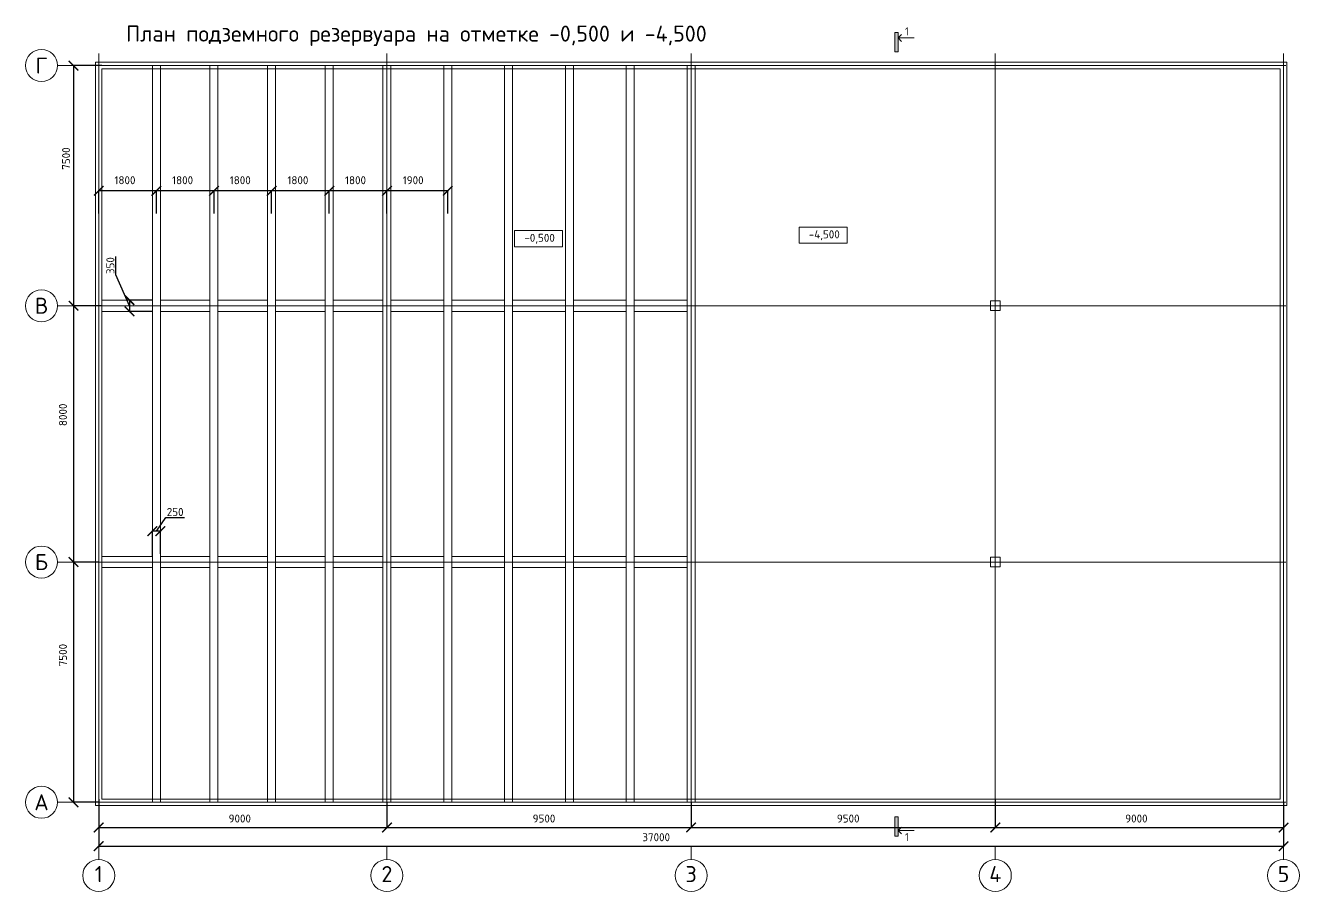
# Model space of a CAD drawing. Header units: millimetres. Extents: x -1960873 to -640355, y 7839719 to 16131025.
# Drawn here: x -817777 to -777990, y 7899383 to 7926419 of the extents above; entities that cross this region are included whole.
import ezdxf

# ---------------------------------------------------------------- set-up
doc = ezdxf.new("R2010")
doc.units = ezdxf.units.MM
doc.linetypes.add('DASHDOT_axis', pattern=[24, 20, -1.5, 1, -1.5])
doc.layers.get('0').update_dxf_attribs({"lineweight": 15})
doc.layers.add('КМ-Размеры', color=2, linetype='Continuous')
doc.styles.add('GOST-2.304_Type-B', font='')
doc.styles.add('ISOCPEUR', font='isocpeur.ttf')
doc.styles.get('GOST-2.304_Type-B').set_extended_font_data('ГОСТ тип А')
doc.dimstyles.new('SPDS', dxfattribs={"dimscale": 100, "dimtxt": 2.5, "dimasz": 2, "dimexe": 1.25, "dimexo": 0.625, "dimtad": 1, "dimdec": 0, "dimrnd": 0.001, "dimtxsty": 'GOST-2.304_Type-B', "dimblk": 'ARCHTICK', "dimcen": 2.5, "dimdle": 2, "dimadec": 0, "dimazin": 2, "dimtfac": 0.75, "dimtdec": 0, "dimtmove": 1, "dimatfit": 3, "dimfxl": 1.25, "dimtolj": 1, "dimarcsym": 0})

# ---------------------------------------------------------------- blocks, each defined once
blk = doc.blocks.new('_ArchTick')
at = {"color": 0, "linetype": 'ByBlock', "const_width": 0.15}
blk.add_lwpolyline([(-0.5, -0.5), (0.5, 0.5)], dxfattribs=at)
blk = doc.blocks.new('*D194')
at = {"layer": 'Defpoints', "color": 0, "ltscale": 10, "transparency": 16777216}
for p in [(-815490, 7902168), (-778490, 7902168), (-778490, 7900798)]:
    blk.add_point(p, dxfattribs=at)
at = {"layer": 'КМ-Размеры', "color": 0, "lineweight": -2, "ltscale": 10, "transparency": 16777216}
for p, q in [((-815490, 7902162), (-815490, 7900785)), ((-778490, 7902162), (-778490, 7900785))]:
    blk.add_line(p, q, dxfattribs=at)
at = {"layer": 'КМ-Размеры', "color": 0, "linetype": 'ByBlock', "ltscale": 10, "transparency": 16777216}
blk.add_line((-815510, 7900798), (-778470, 7900798), dxfattribs=at)
at = {"layer": 'КМ-Размеры', "color": 0, "ltscale": 10, "transparency": 16777216, "xscale": 300, "yscale": 300, "zscale": 300, "rotation": 180}
blk.add_blockref('_ArchTick', (-815490, 7900798), dxfattribs=at)
at = {"layer": 'КМ-Размеры', "color": 0, "ltscale": 10, "transparency": 16777216, "xscale": 300, "yscale": 300, "zscale": 300}
blk.add_blockref('_ArchTick', (-778490, 7900798), dxfattribs=at)
at = {"layer": 'КМ-Размеры', "color": 0, "lineweight": 15, "ltscale": 10, "transparency": 16777216, "insert": (-798081, 7901077), "char_height": 250, "attachment_point": 5, "style": 'ISOCPEUR'}
blk.add_mtext('\\A1;37000', dxfattribs=at)
blk = doc.blocks.new('*D198')
at = {"layer": 'Defpoints', "color": 0, "ltscale": 10, "transparency": 16777216}
for p in [(-815490, 7902268), (-806490, 7902168), (-806490, 7901381)]:
    blk.add_point(p, dxfattribs=at)
at = {"layer": 'КМ-Размеры', "color": 0, "lineweight": -2, "ltscale": 10, "transparency": 16777216}
for p, q in [((-815490, 7902262), (-815490, 7901369)), ((-806490, 7902162), (-806490, 7901369))]:
    blk.add_line(p, q, dxfattribs=at)
at = {"layer": 'КМ-Размеры', "color": 0, "linetype": 'ByBlock', "ltscale": 10, "transparency": 16777216}
blk.add_line((-815510, 7901381), (-806470, 7901381), dxfattribs=at)
at = {"layer": 'КМ-Размеры', "color": 0, "ltscale": 10, "transparency": 16777216, "xscale": 300, "yscale": 300, "zscale": 300, "rotation": 180}
blk.add_blockref('_ArchTick', (-815490, 7901381), dxfattribs=at)
at = {"layer": 'КМ-Размеры', "color": 0, "ltscale": 10, "transparency": 16777216, "xscale": 300, "yscale": 300, "zscale": 300}
blk.add_blockref('_ArchTick', (-806490, 7901381), dxfattribs=at)
at = {"layer": 'КМ-Размеры', "color": 0, "lineweight": 15, "ltscale": 10, "transparency": 16777216, "insert": (-811085, 7901661), "char_height": 250, "attachment_point": 5, "style": 'ISOCPEUR'}
blk.add_mtext('\\A1;9000', dxfattribs=at)
blk = doc.blocks.new('*D199')
at = {"layer": 'Defpoints', "color": 0, "ltscale": 10, "transparency": 16777216}
for p in [(-787490, 7902268), (-778490, 7902168), (-778490, 7901381)]:
    blk.add_point(p, dxfattribs=at)
at = {"layer": 'КМ-Размеры', "color": 0, "lineweight": -2, "ltscale": 10, "transparency": 16777216}
for p, q in [((-787490, 7902262), (-787490, 7901369)), ((-778490, 7902162), (-778490, 7901369))]:
    blk.add_line(p, q, dxfattribs=at)
at = {"layer": 'КМ-Размеры', "color": 0, "linetype": 'ByBlock', "ltscale": 10, "transparency": 16777216}
blk.add_line((-787510, 7901381), (-778470, 7901381), dxfattribs=at)
at = {"layer": 'КМ-Размеры', "color": 0, "ltscale": 10, "transparency": 16777216, "xscale": 300, "yscale": 300, "zscale": 300, "rotation": 180}
blk.add_blockref('_ArchTick', (-787490, 7901381), dxfattribs=at)
at = {"layer": 'КМ-Размеры', "color": 0, "ltscale": 10, "transparency": 16777216, "xscale": 300, "yscale": 300, "zscale": 300}
blk.add_blockref('_ArchTick', (-778490, 7901381), dxfattribs=at)
at = {"layer": 'КМ-Размеры', "color": 0, "lineweight": 15, "ltscale": 10, "transparency": 16777216, "insert": (-783085, 7901661), "char_height": 250, "attachment_point": 5, "style": 'ISOCPEUR'}
blk.add_mtext('\\A1;9000', dxfattribs=at)
blk = doc.blocks.new('*D200')
at = {"layer": 'Defpoints', "color": 0, "ltscale": 10, "transparency": 16777216}
for p in [(-796990, 7902168), (-787490, 7902168), (-787490, 7901381)]:
    blk.add_point(p, dxfattribs=at)
at = {"layer": 'КМ-Размеры', "color": 0, "lineweight": -2, "ltscale": 10, "transparency": 16777216}
for p, q in [((-796990, 7902162), (-796990, 7901369)), ((-787490, 7902162), (-787490, 7901369))]:
    blk.add_line(p, q, dxfattribs=at)
at = {"layer": 'КМ-Размеры', "color": 0, "linetype": 'ByBlock', "ltscale": 10, "transparency": 16777216}
blk.add_line((-797010, 7901381), (-787470, 7901381), dxfattribs=at)
at = {"layer": 'КМ-Размеры', "color": 0, "ltscale": 10, "transparency": 16777216, "xscale": 300, "yscale": 300, "zscale": 300, "rotation": 180}
blk.add_blockref('_ArchTick', (-796990, 7901381), dxfattribs=at)
at = {"layer": 'КМ-Размеры', "color": 0, "ltscale": 10, "transparency": 16777216, "xscale": 300, "yscale": 300, "zscale": 300}
blk.add_blockref('_ArchTick', (-787490, 7901381), dxfattribs=at)
at = {"layer": 'КМ-Размеры', "color": 0, "lineweight": 15, "ltscale": 10, "transparency": 16777216, "insert": (-792085, 7901661), "char_height": 250, "attachment_point": 5, "style": 'ISOCPEUR'}
blk.add_mtext('\\A1;9500', dxfattribs=at)
blk = doc.blocks.new('*D201')
at = {"layer": 'Defpoints', "color": 0, "ltscale": 10, "transparency": 16777216}
for p in [(-806490, 7902168), (-796990, 7902168), (-796990, 7901381)]:
    blk.add_point(p, dxfattribs=at)
at = {"layer": 'КМ-Размеры', "color": 0, "lineweight": -2, "ltscale": 10, "transparency": 16777216}
for p, q in [((-806490, 7902162), (-806490, 7901369)), ((-796990, 7902162), (-796990, 7901369))]:
    blk.add_line(p, q, dxfattribs=at)
at = {"layer": 'КМ-Размеры', "color": 0, "linetype": 'ByBlock', "ltscale": 10, "transparency": 16777216}
blk.add_line((-806510, 7901381), (-796970, 7901381), dxfattribs=at)
at = {"layer": 'КМ-Размеры', "color": 0, "ltscale": 10, "transparency": 16777216, "xscale": 300, "yscale": 300, "zscale": 300, "rotation": 180}
blk.add_blockref('_ArchTick', (-806490, 7901381), dxfattribs=at)
at = {"layer": 'КМ-Размеры', "color": 0, "ltscale": 10, "transparency": 16777216, "xscale": 300, "yscale": 300, "zscale": 300}
blk.add_blockref('_ArchTick', (-796990, 7901381), dxfattribs=at)
at = {"layer": 'КМ-Размеры', "color": 0, "lineweight": 15, "ltscale": 10, "transparency": 16777216, "insert": (-801585, 7901661), "char_height": 250, "attachment_point": 5, "style": 'ISOCPEUR'}
blk.add_mtext('\\A1;9500', dxfattribs=at)
blk = doc.blocks.new('*D207')
at = {"layer": 'Defpoints', "color": 0, "ltscale": 10, "transparency": 16777216}
for p in [(-815490, 7909668), (-816277, 7902168), (-815490, 7902168)]:
    blk.add_point(p, dxfattribs=at)
at = {"layer": 'КМ-Размеры', "color": 0, "lineweight": -2, "ltscale": 10, "transparency": 16777216}
for p, q in [((-815497, 7909668), (-816290, 7909668)), ((-815497, 7902168), (-816290, 7902168))]:
    blk.add_line(p, q, dxfattribs=at)
at = {"layer": 'КМ-Размеры', "color": 0, "linetype": 'ByBlock', "ltscale": 10, "transparency": 16777216}
blk.add_line((-816277, 7909688), (-816277, 7902148), dxfattribs=at)
at = {"layer": 'КМ-Размеры', "color": 0, "ltscale": 10, "transparency": 16777216, "xscale": 300, "yscale": 300, "zscale": 300}
for p, rotation in [((-816277, 7909668), 90), ((-816277, 7902168), 270)]:
    blk.add_blockref('_ArchTick', p, dxfattribs=dict(at, rotation=rotation))
at = {"layer": 'КМ-Размеры', "color": 0, "lineweight": 15, "ltscale": 10, "transparency": 16777216, "insert": (-816609, 7906764), "char_height": 250, "attachment_point": 5, "rotation": 90, "style": 'ISOCPEUR'}
blk.add_mtext('\\A1;7500', dxfattribs=at)
blk = doc.blocks.new('*D208')
at = {"layer": 'Defpoints', "color": 0, "ltscale": 10, "transparency": 16777216}
for p in [(-815490, 7917668), (-816277, 7909668), (-815490, 7909668)]:
    blk.add_point(p, dxfattribs=at)
at = {"layer": 'КМ-Размеры', "color": 0, "lineweight": -2, "ltscale": 10, "transparency": 16777216}
for p, q in [((-815497, 7917668), (-816290, 7917668)), ((-815497, 7909668), (-816290, 7909668))]:
    blk.add_line(p, q, dxfattribs=at)
at = {"layer": 'КМ-Размеры', "color": 0, "linetype": 'ByBlock', "ltscale": 10, "transparency": 16777216}
blk.add_line((-816277, 7917688), (-816277, 7909648), dxfattribs=at)
at = {"layer": 'КМ-Размеры', "color": 0, "ltscale": 10, "transparency": 16777216, "xscale": 300, "yscale": 300, "zscale": 300}
for p, rotation in [((-816277, 7917668), 90), ((-816277, 7909668), 270)]:
    blk.add_blockref('_ArchTick', p, dxfattribs=dict(at, rotation=rotation))
at = {"layer": 'КМ-Размеры', "color": 0, "lineweight": 15, "ltscale": 10, "transparency": 16777216, "insert": (-816609, 7914264), "char_height": 250, "attachment_point": 5, "rotation": 90, "style": 'ISOCPEUR'}
blk.add_mtext('\\A1;8000', dxfattribs=at)
blk = doc.blocks.new('*D209')
at = {"layer": 'Defpoints', "color": 0, "ltscale": 10, "transparency": 16777216}
for p in [(-815390, 7925168), (-816277, 7917668), (-815390, 7917668)]:
    blk.add_point(p, dxfattribs=at)
at = {"layer": 'КМ-Размеры', "color": 0, "lineweight": -2, "ltscale": 10, "transparency": 16777216}
for p, q in [((-815397, 7925168), (-816290, 7925168)), ((-815397, 7917668), (-816290, 7917668))]:
    blk.add_line(p, q, dxfattribs=at)
at = {"layer": 'КМ-Размеры', "color": 0, "linetype": 'ByBlock', "ltscale": 10, "transparency": 16777216}
blk.add_line((-816277, 7925188), (-816277, 7917648), dxfattribs=at)
at = {"layer": 'КМ-Размеры', "color": 0, "ltscale": 10, "transparency": 16777216, "xscale": 300, "yscale": 300, "zscale": 300}
for p, rotation in [((-816277, 7925168), 90), ((-816277, 7917668), 270)]:
    blk.add_blockref('_ArchTick', p, dxfattribs=dict(at, rotation=rotation))
at = {"layer": 'КМ-Размеры', "color": 0, "lineweight": 15, "ltscale": 10, "transparency": 16777216, "insert": (-816509, 7922264), "char_height": 250, "attachment_point": 5, "rotation": 90, "style": 'ISOCPEUR'}
blk.add_mtext('\\A1;7500', dxfattribs=at)
blk = doc.blocks.new('*D195')
at = {"layer": 'Defpoints', "color": 0, "ltscale": 10, "transparency": 16777216}
for p in [(-813815, 7917843), (-814528, 7917493), (-813815, 7917493)]:
    blk.add_point(p, dxfattribs=at)
at = {"layer": 'КМ-Размеры', "color": 0, "linetype": 'ByBlock', "ltscale": 10, "transparency": 16777216}
for p, q in [((-814951, 7918634), (-814951, 7919209)), ((-814528, 7917668), (-814951, 7918634)), ((-814528, 7917863), (-814528, 7917473))]:
    blk.add_line(p, q, dxfattribs=at)
at = {"layer": 'КМ-Размеры', "color": 0, "lineweight": -2, "ltscale": 10, "transparency": 16777216}
for p, q in [((-813822, 7917843), (-814541, 7917843)), ((-813822, 7917493), (-814541, 7917493))]:
    blk.add_line(p, q, dxfattribs=at)
at = {"layer": 'КМ-Размеры', "color": 0, "ltscale": 10, "transparency": 16777216, "xscale": 300, "yscale": 300, "zscale": 300}
for p, rotation in [((-814528, 7917843), 90), ((-814528, 7917493), 270)]:
    blk.add_blockref('_ArchTick', p, dxfattribs=dict(at, rotation=rotation))
at = {"layer": 'КМ-Размеры', "color": 0, "lineweight": 15, "ltscale": 10, "transparency": 16777216, "insert": (-815126, 7918922), "char_height": 250, "attachment_point": 5, "rotation": 90, "style": 'ISOCPEUR'}
blk.add_mtext('\\A1;350', dxfattribs=at)
blk = doc.blocks.new('*D196')
at = {"layer": 'Defpoints', "color": 0, "ltscale": 10, "transparency": 16777216}
for p in [(-813815, 7910632), (-813815, 7909843), (-813565, 7909919)]:
    blk.add_point(p, dxfattribs=at)
at = {"layer": 'КМ-Размеры', "color": 0, "linetype": 'ByBlock', "ltscale": 10, "transparency": 16777216}
for p, q in [((-813690, 7910632), (-813390, 7911055)), ((-813390, 7911055), (-812815, 7911055)), ((-813545, 7910632), (-813835, 7910632))]:
    blk.add_line(p, q, dxfattribs=at)
at = {"layer": 'КМ-Размеры', "color": 0, "lineweight": -2, "ltscale": 10, "transparency": 16777216}
for p, q in [((-813815, 7909850), (-813815, 7910644)), ((-813565, 7909925), (-813565, 7910644))]:
    blk.add_line(p, q, dxfattribs=at)
at = {"layer": 'КМ-Размеры', "color": 0, "ltscale": 10, "transparency": 16777216, "xscale": 300, "yscale": 300, "zscale": 300, "rotation": 180}
blk.add_blockref('_ArchTick', (-813815, 7910632), dxfattribs=at)
at = {"layer": 'КМ-Размеры', "color": 0, "ltscale": 10, "transparency": 16777216, "xscale": 300, "yscale": 300, "zscale": 300}
blk.add_blockref('_ArchTick', (-813565, 7910632), dxfattribs=at)
at = {"layer": 'КМ-Размеры', "color": 0, "lineweight": 15, "ltscale": 10, "transparency": 16777216, "insert": (-813103, 7911230), "char_height": 250, "attachment_point": 5, "style": 'ISOCPEUR'}
blk.add_mtext('\\A1;250', dxfattribs=at)
blk = doc.blocks.new('*D197')
at = {"layer": 'Defpoints', "color": 0, "ltscale": 10, "transparency": 16777216}
for p in [(-815490, 7921259), (-815490, 7920546), (-813690, 7920546)]:
    blk.add_point(p, dxfattribs=at)
at = {"layer": 'КМ-Размеры', "color": 0, "linetype": 'ByBlock', "ltscale": 10, "transparency": 16777216}
blk.add_line((-813670, 7921259), (-815510, 7921259), dxfattribs=at)
at = {"layer": 'КМ-Размеры', "color": 0, "lineweight": -2, "ltscale": 10, "transparency": 16777216}
for p, q in [((-815490, 7920552), (-815490, 7921271)), ((-813690, 7920552), (-813690, 7921271))]:
    blk.add_line(p, q, dxfattribs=at)
at = {"layer": 'КМ-Размеры', "color": 0, "ltscale": 10, "transparency": 16777216, "xscale": 300, "yscale": 300, "zscale": 300, "rotation": 180}
blk.add_blockref('_ArchTick', (-815490, 7921259), dxfattribs=at)
at = {"layer": 'КМ-Размеры', "color": 0, "ltscale": 10, "transparency": 16777216, "xscale": 300, "yscale": 300, "zscale": 300}
blk.add_blockref('_ArchTick', (-813690, 7921259), dxfattribs=at)
at = {"layer": 'КМ-Размеры', "color": 0, "lineweight": 15, "ltscale": 10, "transparency": 16777216, "insert": (-814671, 7921588), "char_height": 250, "attachment_point": 5, "style": 'ISOCPEUR'}
blk.add_mtext('\\A1;1800', dxfattribs=at)
blk = doc.blocks.new('*D202')
at = {"layer": 'Defpoints', "color": 0, "ltscale": 10, "transparency": 16777216}
for p in [(-813690, 7921259), (-813690, 7920546), (-811890, 7920546)]:
    blk.add_point(p, dxfattribs=at)
at = {"layer": 'КМ-Размеры', "color": 0, "linetype": 'ByBlock', "ltscale": 10, "transparency": 16777216}
blk.add_line((-811870, 7921259), (-813710, 7921259), dxfattribs=at)
at = {"layer": 'КМ-Размеры', "color": 0, "lineweight": -2, "ltscale": 10, "transparency": 16777216}
for p, q in [((-813690, 7920552), (-813690, 7921271)), ((-811890, 7920552), (-811890, 7921271))]:
    blk.add_line(p, q, dxfattribs=at)
at = {"layer": 'КМ-Размеры', "color": 0, "ltscale": 10, "transparency": 16777216, "xscale": 300, "yscale": 300, "zscale": 300, "rotation": 180}
blk.add_blockref('_ArchTick', (-813690, 7921259), dxfattribs=at)
at = {"layer": 'КМ-Размеры', "color": 0, "ltscale": 10, "transparency": 16777216, "xscale": 300, "yscale": 300, "zscale": 300}
blk.add_blockref('_ArchTick', (-811890, 7921259), dxfattribs=at)
at = {"layer": 'КМ-Размеры', "color": 0, "lineweight": 15, "ltscale": 10, "transparency": 16777216, "insert": (-812871, 7921588), "char_height": 250, "attachment_point": 5, "style": 'ISOCPEUR'}
blk.add_mtext('\\A1;1800', dxfattribs=at)
blk = doc.blocks.new('*D203')
at = {"layer": 'Defpoints', "color": 0, "ltscale": 10, "transparency": 16777216}
for p in [(-811890, 7921259), (-811890, 7920546), (-810090, 7920546)]:
    blk.add_point(p, dxfattribs=at)
at = {"layer": 'КМ-Размеры', "color": 0, "linetype": 'ByBlock', "ltscale": 10, "transparency": 16777216}
blk.add_line((-810070, 7921259), (-811910, 7921259), dxfattribs=at)
at = {"layer": 'КМ-Размеры', "color": 0, "lineweight": -2, "ltscale": 10, "transparency": 16777216}
for p, q in [((-811890, 7920552), (-811890, 7921271)), ((-810090, 7920552), (-810090, 7921271))]:
    blk.add_line(p, q, dxfattribs=at)
at = {"layer": 'КМ-Размеры', "color": 0, "ltscale": 10, "transparency": 16777216, "xscale": 300, "yscale": 300, "zscale": 300, "rotation": 180}
blk.add_blockref('_ArchTick', (-811890, 7921259), dxfattribs=at)
at = {"layer": 'КМ-Размеры', "color": 0, "ltscale": 10, "transparency": 16777216, "xscale": 300, "yscale": 300, "zscale": 300}
blk.add_blockref('_ArchTick', (-810090, 7921259), dxfattribs=at)
at = {"layer": 'КМ-Размеры', "color": 0, "lineweight": 15, "ltscale": 10, "transparency": 16777216, "insert": (-811071, 7921588), "char_height": 250, "attachment_point": 5, "style": 'ISOCPEUR'}
blk.add_mtext('\\A1;1800', dxfattribs=at)
blk = doc.blocks.new('*D204')
at = {"layer": 'Defpoints', "color": 0, "ltscale": 10, "transparency": 16777216}
for p in [(-810090, 7921259), (-810090, 7920546), (-808290, 7920546)]:
    blk.add_point(p, dxfattribs=at)
at = {"layer": 'КМ-Размеры', "color": 0, "linetype": 'ByBlock', "ltscale": 10, "transparency": 16777216}
blk.add_line((-808270, 7921259), (-810110, 7921259), dxfattribs=at)
at = {"layer": 'КМ-Размеры', "color": 0, "lineweight": -2, "ltscale": 10, "transparency": 16777216}
for p, q in [((-810090, 7920552), (-810090, 7921271)), ((-808290, 7920552), (-808290, 7921271))]:
    blk.add_line(p, q, dxfattribs=at)
at = {"layer": 'КМ-Размеры', "color": 0, "ltscale": 10, "transparency": 16777216, "xscale": 300, "yscale": 300, "zscale": 300, "rotation": 180}
blk.add_blockref('_ArchTick', (-810090, 7921259), dxfattribs=at)
at = {"layer": 'КМ-Размеры', "color": 0, "ltscale": 10, "transparency": 16777216, "xscale": 300, "yscale": 300, "zscale": 300}
blk.add_blockref('_ArchTick', (-808290, 7921259), dxfattribs=at)
at = {"layer": 'КМ-Размеры', "color": 0, "lineweight": 15, "ltscale": 10, "transparency": 16777216, "insert": (-809271, 7921588), "char_height": 250, "attachment_point": 5, "style": 'ISOCPEUR'}
blk.add_mtext('\\A1;1800', dxfattribs=at)
blk = doc.blocks.new('*D205')
at = {"layer": 'Defpoints', "color": 0, "ltscale": 10, "transparency": 16777216}
for p in [(-808290, 7921259), (-808290, 7920546), (-806490, 7920546)]:
    blk.add_point(p, dxfattribs=at)
at = {"layer": 'КМ-Размеры', "color": 0, "linetype": 'ByBlock', "ltscale": 10, "transparency": 16777216}
blk.add_line((-806470, 7921259), (-808310, 7921259), dxfattribs=at)
at = {"layer": 'КМ-Размеры', "color": 0, "lineweight": -2, "ltscale": 10, "transparency": 16777216}
for p, q in [((-808290, 7920552), (-808290, 7921271)), ((-806490, 7920552), (-806490, 7921271))]:
    blk.add_line(p, q, dxfattribs=at)
at = {"layer": 'КМ-Размеры', "color": 0, "ltscale": 10, "transparency": 16777216, "xscale": 300, "yscale": 300, "zscale": 300, "rotation": 180}
blk.add_blockref('_ArchTick', (-808290, 7921259), dxfattribs=at)
at = {"layer": 'КМ-Размеры', "color": 0, "ltscale": 10, "transparency": 16777216, "xscale": 300, "yscale": 300, "zscale": 300}
blk.add_blockref('_ArchTick', (-806490, 7921259), dxfattribs=at)
at = {"layer": 'КМ-Размеры', "color": 0, "lineweight": 15, "ltscale": 10, "transparency": 16777216, "insert": (-807471, 7921588), "char_height": 250, "attachment_point": 5, "style": 'ISOCPEUR'}
blk.add_mtext('\\A1;1800', dxfattribs=at)
blk = doc.blocks.new('*D206')
at = {"layer": 'Defpoints', "color": 0, "ltscale": 10, "transparency": 16777216}
for p in [(-806490, 7921259), (-806490, 7920546), (-804590, 7920546)]:
    blk.add_point(p, dxfattribs=at)
at = {"layer": 'КМ-Размеры', "color": 0, "linetype": 'ByBlock', "ltscale": 10, "transparency": 16777216}
blk.add_line((-804570, 7921259), (-806510, 7921259), dxfattribs=at)
at = {"layer": 'КМ-Размеры', "color": 0, "lineweight": -2, "ltscale": 10, "transparency": 16777216}
for p, q in [((-806490, 7920552), (-806490, 7921271)), ((-804590, 7920552), (-804590, 7921271))]:
    blk.add_line(p, q, dxfattribs=at)
at = {"layer": 'КМ-Размеры', "color": 0, "ltscale": 10, "transparency": 16777216, "xscale": 300, "yscale": 300, "zscale": 300, "rotation": 180}
blk.add_blockref('_ArchTick', (-806490, 7921259), dxfattribs=at)
at = {"layer": 'КМ-Размеры', "color": 0, "ltscale": 10, "transparency": 16777216, "xscale": 300, "yscale": 300, "zscale": 300}
blk.add_blockref('_ArchTick', (-804590, 7921259), dxfattribs=at)
at = {"layer": 'КМ-Размеры', "color": 0, "lineweight": 15, "ltscale": 10, "transparency": 16777216, "insert": (-805671, 7921588), "char_height": 250, "attachment_point": 5, "style": 'ISOCPEUR'}
blk.add_mtext('\\A1;1900', dxfattribs=at)

msp = doc.modelspace()

# ---------------------------------------------------------------- hatches: boundary and pattern name
at = {"transparency": 33554687}
h = msp.add_hatch(color=256, dxfattribs=at)
h.dxf.hatch_style = 1
h.paths.add_polyline_path([(-790526.5, 7926199.5), (-790626.5, 7926199.5), (-790626.5, 7925599.5), (-790526.5, 7925599.5)])
h = msp.add_hatch(color=256, dxfattribs=at)
h.dxf.hatch_style = 1
h.paths.add_polyline_path([(-790526.5, 7901714.7), (-790626.5, 7901714.7), (-790626.5, 7901114.7), (-790526.5, 7901114.7)])

# ---------------------------------------------------------------- linework, layer by layer
for p, q in [((-790626.5, 7925599.5), (-790626.5, 7926199.5)), ((-790626.5, 7926199.5), (-790526.5, 7926199.5)), ((-790526.5, 7926199.5), (-790526.5, 7925599.5)), ((-790526.5, 7926028.8), (-790420.4, 7926134.9)), ((-790526.5, 7926028.8), (-790026.5, 7926028.8)), ((-790526.5, 7926028.8), (-790420.4, 7925922.8)), ((-815590.3, 7902068.5), (-815590.3, 7925268.5)), ((-815590.3, 7925268.5), (-778390.3, 7925268.5)), ((-790526.5, 7925599.5), (-790626.5, 7925599.5)), ((-778390.3, 7925268.5), (-778390.3, 7902068.5)), ((-816277.5, 7925168.5), (-816777.5, 7925168.5)), ((-815390.3, 7902268.5), (-815390.3, 7925068.5)), ((-815390.3, 7925068.5), (-778590.3, 7925068.5)), ((-813815.3, 7925168.5), (-813815.3, 7902168.5)), ((-813565.3, 7925168.5), (-813565.3, 7902168.5)), ((-812015.3, 7925168.5), (-812015.3, 7902168.5)), ((-811765.3, 7925168.5), (-811765.3, 7902168.5)), ((-810215.3, 7925168.5), (-810215.3, 7902168.5)), ((-809965.3, 7925168.5), (-809965.3, 7902168.5)), ((-808415.3, 7925168.5), (-808415.3, 7902168.5)), ((-808165.3, 7925168.5), (-808165.3, 7902168.5)), ((-806615.3, 7925168.5), (-806615.3, 7902168.5)), ((-806365.3, 7925168.5), (-806365.3, 7902168.5)), ((-804715.3, 7925168.5), (-804715.3, 7902168.5)), ((-804465.3, 7925168.5), (-804465.3, 7902168.5)), ((-802815.3, 7925168.5), (-802815.3, 7902168.5)), ((-802565.3, 7925168.5), (-802565.3, 7902168.5)), ((-800915.3, 7925168.5), (-800915.3, 7902168.5)), ((-800665.3, 7925168.5), (-800665.3, 7902168.5)), ((-799015.3, 7925168.5), (-799015.3, 7902168.5)), ((-798765.3, 7925168.5), (-798765.3, 7902168.5)), ((-797115.3, 7925168.5), (-797115.3, 7902168.5)), ((-796865.3, 7925168.5), (-796865.3, 7902168.5)), ((-778590.3, 7925068.5), (-778590.3, 7902268.5)), ((-793614.3, 7919622.5), (-793614.3, 7920122.5)), ((-793614.3, 7920122.5), (-792114.3, 7920122.5)), ((-792114.3, 7920122.5), (-792114.3, 7919622.5)), ((-802504.4, 7919513.7), (-802504.4, 7920013.7)), ((-802504.4, 7920013.7), (-801004.4, 7920013.7)), ((-801004.4, 7920013.7), (-801004.4, 7919513.7)), ((-801004.4, 7919513.7), (-802504.4, 7919513.7)), ((-792114.3, 7919622.5), (-793614.3, 7919622.5)), ((-816277.5, 7917668.5), (-816777.5, 7917668.5)), ((-815390.3, 7917843.5), (-813815.3, 7917843.5)), ((-813565.3, 7917843.5), (-812015.3, 7917843.5)), ((-811765.3, 7917843.5), (-810215.3, 7917843.5)), ((-809965.3, 7917843.5), (-808415.3, 7917843.5)), ((-808165.3, 7917843.5), (-806615.3, 7917843.5)), ((-806365.3, 7917843.5), (-804715.3, 7917843.5)), ((-804465.3, 7917843.5), (-802815.3, 7917843.5)), ((-802565.3, 7917843.5), (-800915.3, 7917843.5)), ((-800665.3, 7917843.5), (-799015.3, 7917843.5)), ((-798765.3, 7917843.5), (-797115.3, 7917843.5)), ((-815390.3, 7917493.5), (-813815.3, 7917493.5)), ((-813565.3, 7917493.5), (-812015.3, 7917493.5)), ((-811765.3, 7917493.5), (-810215.3, 7917493.5)), ((-809965.3, 7917493.5), (-808415.3, 7917493.5)), ((-808165.3, 7917493.5), (-806615.3, 7917493.5)), ((-806365.3, 7917493.5), (-804715.3, 7917493.5)), ((-804465.3, 7917493.5), (-802815.3, 7917493.5)), ((-802565.3, 7917493.5), (-800915.3, 7917493.5)), ((-800665.3, 7917493.5), (-799015.3, 7917493.5)), ((-798765.3, 7917493.5), (-797115.3, 7917493.5)), ((-815390.3, 7909843.5), (-813815.3, 7909843.5)), ((-813565.3, 7909843.5), (-812015.3, 7909843.5)), ((-811765.3, 7909843.5), (-810215.3, 7909843.5)), ((-809965.3, 7909843.5), (-808415.3, 7909843.5)), ((-808165.3, 7909843.5), (-806615.3, 7909843.5)), ((-806365.3, 7909843.5), (-804715.3, 7909843.5)), ((-804465.3, 7909843.5), (-802815.3, 7909843.5)), ((-802565.3, 7909843.5), (-800915.3, 7909843.5)), ((-800665.3, 7909843.5), (-799015.3, 7909843.5)), ((-798765.3, 7909843.5), (-797115.3, 7909843.5)), ((-816277.5, 7909668.5), (-816777.5, 7909668.5)), ((-815390.3, 7909493.5), (-813815.3, 7909493.5)), ((-813565.3, 7909493.5), (-812015.3, 7909493.5)), ((-811765.3, 7909493.5), (-810215.3, 7909493.5)), ((-809965.3, 7909493.5), (-808415.3, 7909493.5)), ((-808165.3, 7909493.5), (-806615.3, 7909493.5)), ((-806365.3, 7909493.5), (-804715.3, 7909493.5)), ((-804465.3, 7909493.5), (-802815.3, 7909493.5)), ((-802565.3, 7909493.5), (-800915.3, 7909493.5)), ((-800665.3, 7909493.5), (-799015.3, 7909493.5)), ((-798765.3, 7909493.5), (-797115.3, 7909493.5)), ((-816277.5, 7902168.5), (-816777.5, 7902168.5)), ((-815390.3, 7902268.5), (-778590.3, 7902268.5)), ((-815590.3, 7902068.5), (-778390.3, 7902068.5)), ((-790626.5, 7901714.7), (-790626.5, 7901114.7)), ((-790526.5, 7901714.7), (-790626.5, 7901714.7)), ((-790526.5, 7901114.7), (-790526.5, 7901714.7)), ((-790526.5, 7901285.4), (-790420.4, 7901391.4)), ((-790626.5, 7901114.7), (-790526.5, 7901114.7)), ((-790526.5, 7901285.4), (-790026.5, 7901285.4)), ((-790526.5, 7901285.4), (-790420.4, 7901179.3)), ((-815490.3, 7900382.9), (-815490.3, 7900797.9)), ((-806490.3, 7900382.9), (-806490.3, 7900797.9)), ((-796990.3, 7900382.9), (-796990.3, 7900797.9)), ((-787490.3, 7900382.9), (-787490.3, 7900797.9)), ((-778490.3, 7900382.9), (-778490.3, 7900797.9))]:
    msp.add_line(p, q, dxfattribs=at)
at = {"linetype": 'DASHDOT_axis', "transparency": 33554687}
for points in [[(-815490.3, 7925539.3), (-815490.3, 7902168.5)], [(-806490.3, 7925539.3), (-806490.3, 7902168.5)], [(-796990.3, 7925539.3), (-796990.3, 7902168.5)], [(-787490.3, 7925539.3), (-787490.3, 7902168.5)], [(-778490.3, 7925539.3), (-778490.3, 7902168.5)], [(-778415.3, 7925168.5), (-815490.3, 7925168.5)], [(-778415.3, 7917668.5), (-815490.3, 7917668.5)], [(-778415.3, 7909668.5), (-815490.3, 7909668.5)], [(-778415.3, 7902168.5), (-815490.3, 7902168.5)]]:
    msp.add_lwpolyline(points, dxfattribs=at)
at = {"transparency": 33554687}
for points in [[(-787640.3, 7917818.5), (-787340.3, 7917818.5), (-787340.3, 7917518.5), (-787640.3, 7917518.5)], [(-787640.3, 7909818.5), (-787340.3, 7909818.5), (-787340.3, 7909518.5), (-787640.3, 7909518.5)]]:
    msp.add_lwpolyline(points, close=True, dxfattribs=at)
for centre in [(-817277.5, 7925168.5), (-817277.5, 7917668.5), (-817277.5, 7909668.5), (-817277.5, 7902168.5), (-815490.3, 7899882.9), (-806490.3, 7899882.9), (-796990.3, 7899882.9), (-787490.3, 7899882.9), (-778490.3, 7899882.9)]:
    msp.add_circle(centre, 500, dxfattribs=at)

# ---------------------------------------------------------------- texts
at = {"transparency": 33554687, "attachment_point": 5, "style": 'ISOCPEUR'}
for s, insert, char_height in [('План подземного резервуара на отметке -0,500 и -4,500 ', (-805571.2, 7926097.3), 500), ('1', (-790251.1, 7926232.7), 250), ('Г', (-817277.5, 7925168.5), 500), ('-0,500', (-801722.3, 7919760.7), 250), ('-4,500', (-792832.2, 7919869.5), 250), ('В', (-817277.5, 7917668.5), 500), ('Б', (-817277.5, 7909668.5), 500), ('А', (-817277.5, 7902168.5), 500), ('1', (-790251.1, 7901081.5), 250), ('1', (-815490.3, 7899926.9), 500), ('2', (-806490.3, 7899926.9), 500), ('3', (-796990.3, 7899926.9), 500), ('4', (-787490.3, 7899926.9), 500), ('5', (-778490.3, 7899926.9), 500)]:
    msp.add_mtext(s, dxfattribs=dict(at, insert=insert, char_height=char_height))

# ---------------------------------------------------------------- dimensions: what is measured, and where the dimension line sits
at = {"layer": 'КМ-Размеры', "color": 7, "lineweight": 15, "ltscale": 10, "transparency": 33554687}
for base, p1, p2, angle, override, picture, middle in [((-816277.5, 7917668.5), (-815390.3, 7925168.5), (-815390.3, 7917668.5), 270, {"dimscale": 10, "dimtxt": 25, "dimasz": 30, "dimtxsty": 'ISOCPEUR', "dimblk1": 'ArchTick', "dimblk2": 'ArchTick', "dimsah": 1, "dimlwd": 65535}, '*D209', (-816377.7, 7922263.5)), ((-815490.3, 7921258.9), (-813690.3, 7920546), (-815490.3, 7920546), 180, {"dimscale": 10, "dimtxt": 25, "dimasz": 30, "dimgap": 5, "dimtxsty": 'ISOCPEUR', "dimblk1": 'ArchTick', "dimblk2": 'ArchTick', "dimsah": 1, "dimlwd": 65535}, '*D197', (-814670.6, 7921412.8)), ((-813690.3, 7921258.9), (-811890.3, 7920546), (-813690.3, 7920546), 180, {"dimscale": 10, "dimtxt": 25, "dimasz": 30, "dimgap": 5, "dimtxsty": 'ISOCPEUR', "dimblk1": 'ArchTick', "dimblk2": 'ArchTick', "dimsah": 1, "dimlwd": 65535}, '*D202', (-812870.6, 7921412.8)), ((-811890.3, 7921258.9), (-810090.3, 7920546), (-811890.3, 7920546), 180, {"dimscale": 10, "dimtxt": 25, "dimasz": 30, "dimgap": 5, "dimtxsty": 'ISOCPEUR', "dimblk1": 'ArchTick', "dimblk2": 'ArchTick', "dimsah": 1, "dimlwd": 65535}, '*D203', (-811070.6, 7921412.8)), ((-810090.3, 7921258.9), (-808290.3, 7920546), (-810090.3, 7920546), 180, {"dimscale": 10, "dimtxt": 25, "dimasz": 30, "dimgap": 5, "dimtxsty": 'ISOCPEUR', "dimblk1": 'ArchTick', "dimblk2": 'ArchTick', "dimsah": 1, "dimlwd": 65535}, '*D204', (-809270.6, 7921412.8)), ((-808290.3, 7921258.9), (-806490.3, 7920546), (-808290.3, 7920546), 180, {"dimscale": 10, "dimtxt": 25, "dimasz": 30, "dimgap": 5, "dimtxsty": 'ISOCPEUR', "dimblk1": 'ArchTick', "dimblk2": 'ArchTick', "dimsah": 1, "dimlwd": 65535}, '*D205', (-807470.6, 7921412.8)), ((-806490.3, 7921258.9), (-804590.3, 7920546), (-806490.3, 7920546), 180, {"dimscale": 10, "dimtxt": 25, "dimasz": 30, "dimgap": 5, "dimtxsty": 'ISOCPEUR', "dimblk1": 'ArchTick', "dimblk2": 'ArchTick', "dimsah": 1, "dimlwd": 65535}, '*D206', (-805670.6, 7921412.8)), ((-814528.2, 7917493.5), (-813815.3, 7917843.5), (-813815.3, 7917493.5), 270, {"dimscale": 10, "dimtxt": 25, "dimasz": 30, "dimgap": 5, "dimtxsty": 'ISOCPEUR', "dimblk1": 'ArchTick', "dimblk2": 'ArchTick', "dimsah": 1, "dimlwd": 65535}, '*D195', (-814951.2, 7918684.5)), ((-816277.5, 7909668.5), (-815490.3, 7917668.5), (-815490.3, 7909668.5), 270, {"dimscale": 10, "dimtxt": 25, "dimasz": 30, "dimtxsty": 'ISOCPEUR', "dimblk1": 'ArchTick', "dimblk2": 'ArchTick', "dimsah": 1, "dimlwd": 65535}, '*D208', (-816477.7, 7914263.5)), ((-813815.3, 7910631.8), (-813565.3, 7909918.9), (-813815.3, 7909843.5), 180, {"dimscale": 10, "dimtxt": 25, "dimasz": 30, "dimgap": 5, "dimtxsty": 'ISOCPEUR', "dimblk1": 'ArchTick', "dimblk2": 'ArchTick', "dimsah": 1, "dimlwd": 65535}, '*D196', (-813340.1, 7911054.9)), ((-816277.5, 7902168.5), (-815490.3, 7909668.5), (-815490.3, 7902168.5), 270, {"dimscale": 10, "dimtxt": 25, "dimasz": 30, "dimtxsty": 'ISOCPEUR', "dimblk1": 'ArchTick', "dimblk2": 'ArchTick', "dimsah": 1, "dimlwd": 65535}, '*D207', (-816477.7, 7906763.5))]:
    dim = msp.add_linear_dim(base=base, p1=p1, p2=p2, angle=angle, dimstyle='SPDS', override=override, dxfattribs=at)
    dim.commit()
    dim.dimension.update_dxf_attribs({"geometry": picture, "text_midpoint": middle, "dimtype": 160})
for base, p1, p2, picture, middle in [((-806490.3, 7901381.3), (-815490.3, 7902268.5), (-806490.3, 7902168.5), '*D198', (-811085.4, 7901529.4)), ((-778490.3, 7900797.9), (-815490.3, 7902168.5), (-778490.3, 7902168.5), '*D194', (-798081, 7900946)), ((-796990.3, 7901381.3), (-806490.3, 7902168.5), (-796990.3, 7902168.5), '*D201', (-801585.4, 7901529.4)), ((-787490.3, 7901381.3), (-796990.3, 7902168.5), (-787490.3, 7902168.5), '*D200', (-792085.4, 7901529.4)), ((-778490.3, 7901381.3), (-787490.3, 7902268.5), (-778490.3, 7902168.5), '*D199', (-783085.4, 7901529.4))]:
    dim = msp.add_linear_dim(base=base, p1=p1, p2=p2, dimstyle='SPDS', override={"dimscale": 10, "dimtxt": 25, "dimasz": 30, "dimtxsty": 'ISOCPEUR', "dimblk1": 'ArchTick', "dimblk2": 'ArchTick', "dimsah": 1, "dimlwd": 65535}, dxfattribs=at)
    dim.commit()
    dim.dimension.update_dxf_attribs({"geometry": picture, "text_midpoint": middle, "dimtype": 160})

doc.saveas('drawing.dxf')
